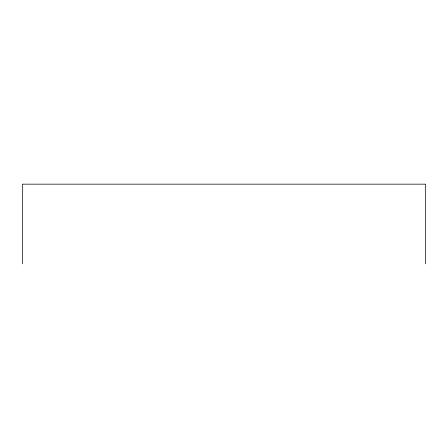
<?xml version="1.0" encoding="UTF-8"?>
<svg xmlns="http://www.w3.org/2000/svg" width="448" height="448" viewBox="0 0 448 448"><rect width="100%" height="100%" fill="white"/><g stroke="black" fill="none" stroke-linecap="round" stroke-linejoin="round"><path stroke-width="0.67" d="M425.6 263.838L425.6 184.162L22.4 184.162L22.4 263.838"/></g></svg>
